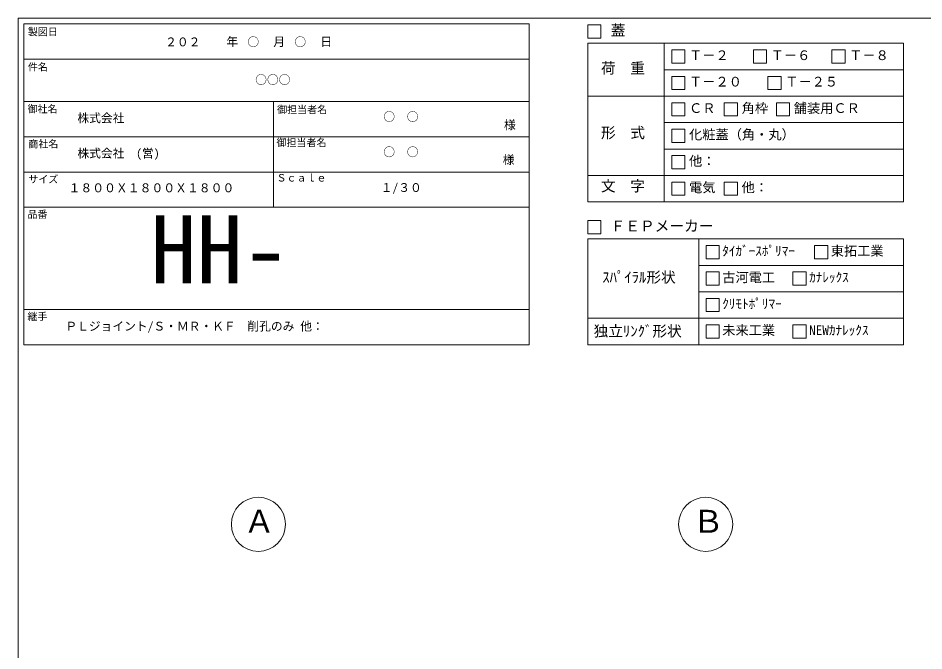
# Model space of a CAD drawing. Units: millimetres, scale not verified. Extents: x -9756 to 9756, y -4614 to 4614.
# Drawn here: x -2485 to 3636, y 339 to 4614 of the extents above; entities that cross this region are included whole.
import ezdxf
from ezdxf.enums import TextEntityAlignment as Align

# ---------------------------------------------------------------- set-up
doc = ezdxf.new("R2010")
doc.units = ezdxf.units.MM
doc.header["$LTSCALE"] = 20
for name, color, linetype, lineweight in [('0-2_waku', 7, 'Continuous', 18), ('0-3_gaikei', 7, 'Continuous', 18), ('0-D_文字１', 7, 'Continuous', 18), ('1-4_文字２', 7, 'Continuous', 5)]:
    doc.layers.add(name, color=color, linetype=linetype, lineweight=lineweight)
doc.styles.add('ＭＳ ゴシック', font='')
doc.styles.get('ＭＳ ゴシック').set_extended_font_data('MS Gothic')

msp = doc.modelspace()

# ---------------------------------------------------------------- linework, layer by layer
at = {"layer": '0-2_waku'}
for p, q in [((-2484.87, 4613.79), (-2484.87, -3936.21)), ((-2445.19, 4574.11), (-2445.19, 2407.53)), ((-2445.19, 4574.11), (967.38, 4574.11)), ((-2445.19, 4574.11), (-2445.19, 2407.53)), ((-2445.19, 4574.11), (967.38, 4574.11)), ((-2445.19, 4574.11), (-2445.19, 2407.53)), ((967.38, 4574.11), (967.38, 2407.53)), ((1364.19, 4443.6), (3497.05, 4443.6)), ((1364.19, 4443.6), (1364.19, 3372.22)), ((1881.37, 4443.6), (1881.37, 3372.22)), ((3497.05, 4443.6), (3497.05, 3372.22)), ((-2445.19, 4336.02), (967.38, 4336.02)), ((-2445.19, 4336.02), (967.38, 4336.02)), ((-2445.19, 4336.02), (967.38, 4336.02)), ((-2445.19, 4336.02), (967.38, 4336.02)), ((1881.37, 4265.04), (3497.05, 4265.04)), ((-2445.19, 4050.32), (967.38, 4050.32)), ((-2445.19, 4050.32), (967.38, 4050.32)), ((-758.74, 4050.32), (-758.74, 3336.06)), ((1364.19, 4086.47), (3497.05, 4086.47)), ((1881.37, 3907.91), (3497.05, 3907.91)), ((-2445.19, 3812.23), (967.38, 3812.23)), ((1881.37, 3729.34), (3497.05, 3729.34)), ((-2445.19, 3574.15), (967.38, 3574.15)), ((1364.19, 3550.78), (3497.05, 3550.78)), ((1364.19, 3372.22), (3497.05, 3372.22)), ((-2445.19, 3336.06), (967.38, 3336.06)), ((1364.19, 3121.78), (3497.05, 3121.78)), ((1364.19, 3121.78), (1364.19, 2407.53)), ((2113.8, 3121.78), (2113.8, 2407.53)), ((3497.05, 3121.78), (3497.05, 2407.53)), ((2113.8, 2943.22), (3497.05, 2943.22)), ((2113.8, 2764.66), (3497.05, 2764.66)), ((-2445.19, 2645.61), (967.38, 2645.61)), ((1364.19, 2586.09), (3497.05, 2586.09)), ((-2445.19, 2407.53), (967.38, 2407.53)), ((1364.19, 2407.53), (3497.05, 2407.53)), ((1364.19, 2407.53), (3497.05, 2407.53))]:
    msp.add_line(p, q, dxfattribs=at)
msp.add_lwpolyline([(-2484.87, 4613.79), (9755.13, 4613.79), (9755.13, -3936.21)], dxfattribs=at)
at = {"layer": '0-3_gaikei'}
for centre in [(-861.12, 1193.79), (2161.38, 1193.79)]:
    msp.add_circle(centre, 182.81, dxfattribs=at)
at = {"layer": '0-D_文字１'}
for p, q in [((1364.19, 4568.23), (1364.19, 4478.94)), ((1364.19, 4478.94), (1453.47, 4478.94)), ((1931.57, 4398.96), (2020.85, 4398.96)), ((1931.57, 4398.96), (1931.57, 4309.68)), ((1931.57, 4398.96), (1931.57, 4309.68)), ((1931.57, 4398.96), (2020.85, 4398.96)), ((1931.57, 4398.96), (1931.57, 4309.68)), ((1931.57, 4398.96), (2020.85, 4398.96)), ((2020.85, 4398.96), (2020.85, 4309.68)), ((2020.85, 4398.96), (2020.85, 4309.68)), ((2020.85, 4398.96), (2020.85, 4309.68)), ((2483.3, 4398.96), (2572.58, 4398.96)), ((2483.3, 4398.96), (2483.3, 4309.68)), ((2572.58, 4398.96), (2572.58, 4309.68)), ((3013.45, 4398.96), (3102.73, 4398.96)), ((3013.45, 4398.96), (3013.45, 4309.68)), ((3102.73, 4398.96), (3102.73, 4309.68)), ((1931.57, 4309.68), (2020.85, 4309.68)), ((1931.57, 4309.68), (2020.85, 4309.68)), ((1931.57, 4309.68), (2020.85, 4309.68)), ((2483.3, 4309.68), (2572.58, 4309.68)), ((3013.45, 4309.68), (3102.73, 4309.68)), ((1931.57, 4220.4), (2020.85, 4220.4)), ((1931.57, 4220.4), (1931.57, 4131.11)), ((2020.85, 4220.4), (2020.85, 4131.11)), ((2581.31, 4220.4), (2670.59, 4220.4)), ((2581.31, 4220.4), (2581.31, 4131.11)), ((2670.59, 4220.4), (2670.59, 4131.11)), ((1931.57, 4131.11), (2020.85, 4131.11)), ((2581.31, 4131.11), (2670.59, 4131.11)), ((1931.57, 4041.83), (2020.85, 4041.83)), ((1931.57, 4041.83), (1931.57, 3952.55)), ((1931.57, 4041.83), (1931.57, 3952.55)), ((2020.85, 4041.83), (2020.85, 3952.55)), ((2020.85, 4041.83), (2020.85, 3952.55)), ((2286.71, 4041.83), (2375.99, 4041.83)), ((2286.71, 4041.83), (2286.71, 3952.55)), ((2375.99, 4041.83), (2375.99, 3952.55)), ((2638.89, 4041.83), (2728.17, 4041.83)), ((2638.89, 4041.83), (2638.89, 3952.55)), ((2728.17, 4041.83), (2728.17, 3952.55)), ((1931.57, 3952.55), (2020.85, 3952.55)), ((1931.57, 3952.55), (2020.85, 3952.55)), ((2286.71, 3952.55), (2375.99, 3952.55)), ((2638.89, 3952.55), (2728.17, 3952.55)), ((1931.57, 3863.27), (1931.57, 3773.99)), ((2020.85, 3863.27), (2020.85, 3773.99)), ((1931.57, 3773.99), (2020.85, 3773.99)), ((1931.57, 3684.7), (2020.85, 3684.7)), ((1931.57, 3684.7), (1931.57, 3595.42)), ((1931.57, 3684.7), (1931.57, 3595.42)), ((2020.85, 3684.7), (2020.85, 3595.42)), ((2020.85, 3684.7), (2020.85, 3595.42)), ((1931.57, 3595.42), (2020.85, 3595.42)), ((1931.57, 3595.42), (2020.85, 3595.42)), ((1931.57, 3506.14), (1931.57, 3416.86)), ((2286.71, 3506.14), (2286.71, 3416.86)), ((1931.57, 3416.86), (2020.85, 3416.86)), ((2286.71, 3416.86), (2375.99, 3416.86)), ((1364.19, 3246.41), (1364.19, 3157.13)), ((1364.19, 3157.13), (1453.47, 3157.13)), ((2164, 3077.14), (2164, 2987.86)), ((2897.27, 3077.14), (2986.56, 3077.14)), ((2897.27, 3077.14), (2897.27, 2987.86)), ((2897.27, 3077.14), (2986.56, 3077.14)), ((2897.27, 3077.14), (2897.27, 2987.86)), ((2897.27, 3077.14), (2986.56, 3077.14)), ((2897.27, 3077.14), (2897.27, 2987.86)), ((2986.56, 3077.14), (2986.56, 2987.86)), ((2986.56, 3077.14), (2986.56, 2987.86)), ((2986.56, 3077.14), (2986.56, 2987.86)), ((2164, 2987.86), (2253.28, 2987.86)), ((2897.27, 2987.86), (2986.56, 2987.86)), ((2897.27, 2987.86), (2986.56, 2987.86)), ((2897.27, 2987.86), (2986.56, 2987.86)), ((2164, 2898.58), (2253.28, 2898.58)), ((2164, 2898.58), (2164, 2809.3)), ((2253.28, 2898.58), (2253.28, 2809.3)), ((2751.09, 2898.58), (2751.09, 2809.3)), ((2164, 2809.3), (2253.28, 2809.3)), ((2751.09, 2809.3), (2840.37, 2809.3)), ((2164, 2720.01), (2164, 2630.73)), ((2164, 2630.73), (2253.28, 2630.73)), ((2164, 2541.45), (2253.28, 2541.45)), ((2164, 2541.45), (2164, 2452.17)), ((2253.28, 2541.45), (2253.28, 2452.17)), ((2751.09, 2541.45), (2840.37, 2541.45)), ((2751.09, 2541.45), (2751.09, 2452.17)), ((2840.37, 2541.45), (2840.37, 2452.17)), ((2164, 2452.17), (2253.28, 2452.17)), ((2751.09, 2452.17), (2840.37, 2452.17))]:
    msp.add_line(p, q, dxfattribs=at)
for points in [[(1364.19, 4568.23), (1453.47, 4568.23), (1453.47, 4478.94)], [(1364.19, 4568.23), (1453.47, 4568.23), (1453.47, 4478.94)], [(1931.57, 4041.83), (2020.85, 4041.83), (2020.85, 3952.55)], [(1931.57, 4041.83), (1931.57, 3952.55), (2020.85, 3952.55)], [(1931.57, 3863.27), (2020.85, 3863.27), (2020.85, 3773.99)], [(1931.57, 3684.7), (2020.85, 3684.7), (2020.85, 3595.42)], [(1931.57, 3684.7), (1931.57, 3595.42), (2020.85, 3595.42)], [(1931.57, 3506.14), (2020.85, 3506.14), (2020.85, 3416.86)], [(2286.71, 3506.14), (2375.99, 3506.14), (2375.99, 3416.86)], [(1364.19, 3246.41), (1453.47, 3246.41), (1453.47, 3157.13)], [(2164, 3077.14), (2253.28, 3077.14), (2253.28, 2987.86)], [(2751.09, 2898.58), (2840.37, 2898.58), (2840.37, 2809.3)], [(2164, 2720.01), (2253.28, 2720.01), (2253.28, 2630.73)]]:
    msp.add_lwpolyline(points, dxfattribs=at)

# ---------------------------------------------------------------- texts
at = {"layer": '0-D_文字１', "style": 'ＭＳ ゴシック'}
for s, height, p in [('製図日', 49.46, (-2418.86, 4481.96)), ('蓋', 72.73, (1519.12, 4473.16)), ('\u3000\u3000年\u3000\u3000\u3000月\u3000\u3000\u3000日', 58.18, (-1236.28, 4407.34)), ('Ｔ－２', 65.46, (2048.91, 4310.65)), ('Ｔ－６', 65.46, (2600.64, 4310.65)), ('Ｔ－８', 65.46, (3130.79, 4310.65)), ('件名', 49.46, (-2418.86, 4243.87)), ('荷\u3000重', 72.73, (1453.4, 4217.81)), ('Ｔ－２０', 65.46, (2048.91, 4132.08)), ('Ｔ－２５', 65.46, (2698.65, 4132.08)), ('ＣＲ', 65.46, (2048.91, 3953.52)), ('角枠', 65.46, (2404.05, 3953.52)), ('舗装用ＣＲ', 65.46, (2756.23, 3953.52)), ('御社名', 49.46, (-2420.79, 3960.14)), ('御担当者名', 49.46, (-734.53, 3955.75)), ('御担当者名', 49.46, (-734.53, 3955.75)), ('様', 58.18, (798.64, 3845.63)), ('形\u3000式', 72.73, (1453.4, 3781.4)), ('化粧蓋（角・丸）', 65.46, (2048.91, 3774.95)), ('商社名', 49.46, (-2415.62, 3723.96)), ('御担当者名', 49.46, (-738.92, 3732.93)), ('様', 58.18, (789.73, 3609.7)), ('他：', 65.46, (2048.91, 3596.39)), ('サイズ', 49.46, (-2415.62, 3485.87)), ('Ｓｃａｌｅ', 49.46, (-738.92, 3494.84)), ('１８００Ｘ１８００Ｘ１８００', 58.65, (-2143.97, 3419.56)), ('１/３０', 58.18, (-35.15, 3421.77)), ('文\u3000字', 72.73, (1453.4, 3421.33)), ('電気', 65.46, (2048.91, 3417.82)), ('他：', 65.46, (2404.05, 3417.82)), ('品番', 49.46, (-2421.57, 3248.49)), ('HH-', 458.2, (-1590.6, 2684.96)), ('ＦＥＰメーカー', 72.73, (1519.12, 3151.34)), ('ﾀｲｶﾞｰｽﾎﾟﾘﾏｰ', 65.46, (2273.06, 2988.83)), ('東拓工業', 65.46, (3006.33, 2988.83)), ('ｽﾊﾟｲﾗﾙ形状', 72.73, (1462.64, 2805.01)), ('古河電工', 65.46, (2273.06, 2810.26)), ('ｶﾅﾚｯｸｽ', 65.46, (2860.15, 2810.26)), ('ｸﾘﾓﾄﾎﾟﾘﾏｰ', 65.46, (2273.06, 2631.7)), ('継手', 49.46, (-2421.57, 2558.04)), ('ＰＬジョイント/Ｓ・ＭＲ・ＫＦ\u3000削孔のみ 他：', 58.18, (-2165.45, 2485.31)), ('独立ﾘﾝｸﾞ形状', 72.73, (1404.05, 2440.98)), ('未来工業', 65.46, (2273.06, 2453.13)), ('NEWｶﾅﾚｯｸｽ', 65.46, (2860.15, 2453.13)), ('Ａ', 154.6, (-960.79, 1091.02)), ('Ｂ', 154.6, (2073.24, 1090.52))]:
    msp.add_text(s, height=height, dxfattribs=at).set_placement(p, align=Align.BOTTOM_LEFT)
at = {"layer": '1-4_文字２', "style": 'ＭＳ ゴシック'}
for s, p in [('\u3000\u3000２０２\u3000\u3000\u3000\u3000○\u3000\u3000\u3000○', (-1649.91, 4405.79)), ('○○○', (-882.72, 4150.2)), ('○\u3000○', (-17.14, 3900.45)), ('株式会社', (-2084.09, 3891.76)), ('株式会社\u3000(営)', (-2084.09, 3653.68)), ('○\u3000○', (-17.14, 3662.37))]:
    msp.add_text(s, height=58.18, dxfattribs=at).set_placement(p, align=Align.BOTTOM_LEFT)

doc.saveas('drawing.dxf')
